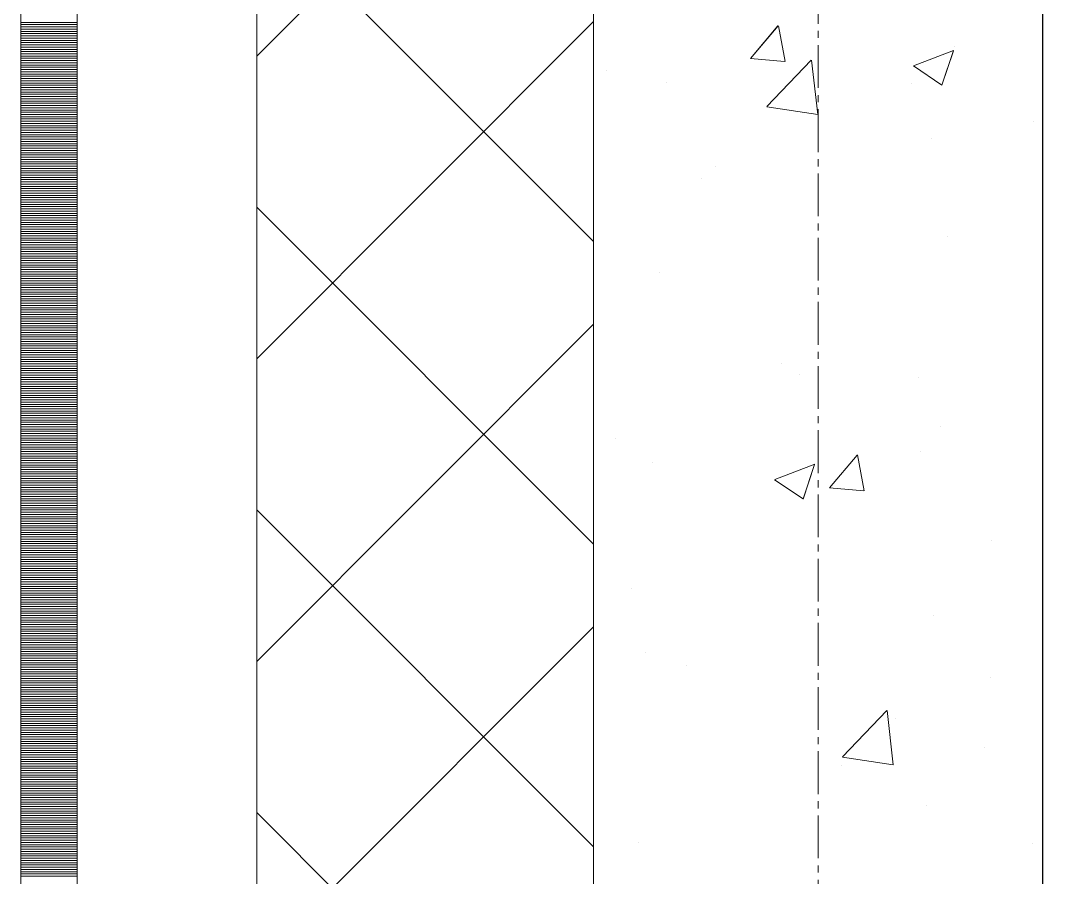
# Model space of a CAD drawing. Header units: millimetres. Extents: x 470010 to 1231400, y -134005 to 421770.
# Drawn here: x 672518.6 to 672983.6, y -51882.9 to -51501.8 of the extents above; entities that cross this region are included whole.
import ezdxf
from ezdxf.enums import TextEntityAlignment as Align

# ---------------------------------------------------------------- set-up
doc = ezdxf.new("R2010")
doc.units = ezdxf.units.MM
doc.linetypes.add('CENTER2', pattern=[28.575, 19.05, -3.175, 3.175, -3.175])
doc.linetypes.add('DASHED', pattern=[19.05, 12.7, -6.35])
doc.layers.get('Defpoints').update_dxf_attribs({"color": 140})
doc.layers.add('АР_Делит', color=120, linetype='Continuous', lineweight=0, plot=False)
for name, color, linetype, lineweight in [('АР_Стены ПЕНОблок', 52, 'Continuous', 20), ('АР_Тонкая', 254, 'Continuous', 5), ('АР_Утеплитель', 31, 'Continuous', 0), ('АР_Штриховка', 8, 'Continuous', 0)]:
    doc.layers.add(name, color=color, linetype=linetype, lineweight=lineweight)
doc.layers.add('РД_Оси_100', color=7, linetype='Continuous', lineweight=0, true_color=0x525252)
doc.styles.add('style1', font='ARIALN.TTF')

# ---------------------------------------------------------------- blocks, each defined once
blk = doc.blocks.new('СОШ_2200_АР_ОСИ_М100_28.05.24')
at = {"layer": 'АР_Делит', "color": 251, "linetype": 'DASHED', "true_color": 0x636466}
blk.add_lwpolyline([(114955, 135155), (114955, -355), (93595.036, -355), (93595.036, 13855), (94145, 13855), (94145, 68320), (66055, 68320), (66055, 13857.73), (83455, 13857.73), (83455, -355), (45245, -355), (45245, 13145), (44695, 13145), (44695, 26755), (45245, 26755), (45245, 68320), (20455, 68320), (20455, 26755), (27955, 26755), (27955, 13145), (-355, 13145), (-355, 100855)], dxfattribs=at)
at = {"layer": 'РД_Оси_100', "color": 251, "linetype": 'CENTER2', "true_color": 0x636466}
blk.add_line((0, -6155), (0, 139938.679), dxfattribs=at)
blk = doc.blocks.new('A$C9108343f')
at = {"layer": 'АР_Стены ПЕНОблок', "color": 18, "linetype": 'Continuous', "lineweight": 20, "true_color": 0x000000}
for p, q in [((7054.96, 97555), (7054.96, 21355)), ((7254.96, 21355), (7254.96, 97555))]:
    blk.add_line(p, q, dxfattribs=at)
at = {"layer": 'АР_Тонкая', "color": 18, "linetype": 'Continuous', "lineweight": 5, "true_color": 0x000000}
for p, q in [((6799.96, 97555), (6799.96, 21355)), ((6824.96, 97555), (6824.96, 21355)), ((6824.96, 21355), (6824.96, 97555)), ((6904.96, 21355), (6904.96, 97555))]:
    blk.add_line(p, q, dxfattribs=at)
at = {"layer": 'АР_Утеплитель', "color": 18, "linetype": 'Continuous', "lineweight": 0, "true_color": 0x000000}
for p, q in [((6904.96, 97555), (6904.96, 21355)), ((7054.96, 21355), (7054.96, 97555))]:
    blk.add_line(p, q, dxfattribs=at)
at = {"layer": 'АР_Штриховка', "color": 18, "linetype": 'Continuous', "lineweight": 0, "true_color": 0x000000}
for p, q in [((6904.96, 48848.78), (7054.96, 48998.78)), ((7054.96, 48766.21), (6904.96, 48916.21)), ((6799.96, 48863.75), (6824.96, 48863.75)), ((6799.96, 48862.75), (6824.96, 48862.75)), ((6904.96, 48714.07), (7054.96, 48864.07)), ((7124.86, 48847.66), (7137.1, 48862.25)), ((7140.23, 48846.36), (7137.3, 48862.28)), ((6799.96, 48861.75), (6824.96, 48861.75)), ((6799.96, 48860.75), (6824.96, 48860.75)), ((6799.96, 48859.75), (6824.96, 48859.75)), ((6799.96, 48858.75), (6824.96, 48858.75)), ((6799.96, 48857.75), (6824.96, 48857.75)), ((6799.96, 48856.75), (6824.96, 48856.75)), ((6799.96, 48855.75), (6824.96, 48855.75)), ((6799.96, 48854.75), (6824.96, 48854.75)), ((6799.96, 48853.75), (6824.96, 48853.75)), ((6799.96, 48852.75), (6824.96, 48852.75)), ((7215.62, 48853.21), (7215.62, 48853.21)), ((6799.96, 48851.75), (6824.96, 48851.75)), ((6799.96, 48850.75), (6824.96, 48850.75)), ((6799.96, 48849.75), (6824.96, 48849.75)), ((6799.96, 48848.75), (6824.96, 48848.75)), ((7197.48, 48844.48), (7215.26, 48851.3)), ((7210.06, 48835.81), (7215.21, 48851.16)), ((6799.96, 48847.75), (6824.96, 48847.75)), ((6799.96, 48846.75), (6824.96, 48846.75)), ((6799.96, 48845.75), (6824.96, 48845.75)), ((6799.96, 48844.75), (6824.96, 48844.75)), ((6799.96, 48843.75), (6824.96, 48843.75)), ((7124.86, 48847.66), (7140.04, 48846.33)), ((7132.14, 48826.32), (7151.92, 48846.94)), ((7154.78, 48822.82), (7151.98, 48846.95)), ((7197.42, 48844.34), (7210.05, 48835.82)), ((6799.96, 48842.75), (6824.96, 48842.75)), ((6799.96, 48841.75), (6824.96, 48841.75)), ((6799.96, 48840.75), (6824.96, 48840.75)), ((6799.96, 48839.75), (6824.96, 48839.75)), ((6799.96, 48838.75), (6824.96, 48838.75)), ((7060.76, 48842.35), (7060.76, 48842.35)), ((6799.96, 48837.75), (6824.96, 48837.75)), ((6799.96, 48836.75), (6824.96, 48836.75)), ((6799.96, 48835.75), (6824.96, 48835.75)), ((6799.96, 48834.75), (6824.96, 48834.75)), ((7087.32, 48836.95), (7087.32, 48836.95)), ((7196.35, 48836.62), (7196.35, 48836.62)), ((6799.96, 48833.75), (6824.96, 48833.75)), ((6799.96, 48832.75), (6824.96, 48832.75)), ((6799.96, 48831.75), (6824.96, 48831.75)), ((6799.96, 48830.75), (6824.96, 48830.75)), ((6799.96, 48829.75), (6824.96, 48829.75)), ((6799.96, 48828.75), (6824.96, 48828.75)), ((6799.96, 48827.75), (6824.96, 48827.75)), ((6799.96, 48826.75), (6824.96, 48826.75)), ((6799.96, 48825.75), (6824.96, 48825.75)), ((7132.18, 48826.23), (7154.77, 48822.73)), ((6799.96, 48824.75), (6824.96, 48824.75)), ((6799.96, 48823.75), (6824.96, 48823.75)), ((6799.96, 48822.75), (6824.96, 48822.75)), ((6799.96, 48821.75), (6824.96, 48821.75)), ((6799.96, 48820.75), (6824.96, 48820.75)), ((6799.96, 48819.75), (6824.96, 48819.75)), ((6799.96, 48818.75), (6824.96, 48818.75)), ((6799.96, 48817.75), (6824.96, 48817.75)), ((6799.96, 48816.75), (6824.96, 48816.75)), ((6799.96, 48815.75), (6824.96, 48815.75)), ((7251.01, 48819.81), (7251.01, 48819.81)), ((6799.96, 48814.75), (6824.96, 48814.75)), ((6799.96, 48813.75), (6824.96, 48813.75)), ((6799.96, 48812.75), (6824.96, 48812.75)), ((6799.96, 48811.75), (6824.96, 48811.75)), ((7205.37, 48812.28), (7205.37, 48812.28)), ((6799.96, 48810.75), (6824.96, 48810.75)), ((6799.96, 48809.75), (6824.96, 48809.75)), ((6799.96, 48808.75), (6824.96, 48808.75)), ((6799.96, 48807.75), (6824.96, 48807.75)), ((6799.96, 48806.75), (6824.96, 48806.75)), ((6799.96, 48805.75), (6824.96, 48805.75)), ((6799.96, 48804.75), (6824.96, 48804.75)), ((6799.96, 48803.75), (6824.96, 48803.75)), ((6799.96, 48802.75), (6824.96, 48802.75)), ((6799.96, 48801.75), (6824.96, 48801.75)), ((6799.96, 48800.75), (6824.96, 48800.75)), ((6799.96, 48799.75), (6824.96, 48799.75)), ((6799.96, 48798.75), (6824.96, 48798.75)), ((6799.96, 48797.75), (6824.96, 48797.75)), ((7109.17, 48799.61), (7109.17, 48799.61)), ((6799.96, 48796.75), (6824.96, 48796.75)), ((6799.96, 48795.75), (6824.96, 48795.75)), ((6799.96, 48794.75), (6824.96, 48794.75)), ((6799.96, 48793.75), (6824.96, 48793.75)), ((6799.96, 48792.75), (6824.96, 48792.75)), ((7102.88, 48794.38), (7102.88, 48794.38)), ((6799.96, 48791.75), (6824.96, 48791.75)), ((6799.96, 48790.75), (6824.96, 48790.75)), ((6799.96, 48789.75), (6824.96, 48789.75)), ((6799.96, 48788.75), (6824.96, 48788.75)), ((6799.96, 48787.75), (6824.96, 48787.75)), ((6799.96, 48786.75), (6824.96, 48786.75)), ((6799.96, 48785.75), (6824.96, 48785.75)), ((6799.96, 48784.75), (6824.96, 48784.75)), ((6799.96, 48783.75), (6824.96, 48783.75)), ((6799.96, 48782.75), (6824.96, 48782.75)), ((6799.96, 48781.75), (6824.96, 48781.75)), ((6799.96, 48780.75), (6824.96, 48780.75)), ((6799.96, 48779.75), (6824.96, 48779.75)), ((6799.96, 48778.75), (6824.96, 48778.75)), ((7054.96, 48631.51), (6904.96, 48781.51)), ((6799.96, 48777.75), (6824.96, 48777.75)), ((6799.96, 48776.75), (6824.96, 48776.75)), ((6799.96, 48775.75), (6824.96, 48775.75)), ((6799.96, 48774.75), (6824.96, 48774.75)), ((6799.96, 48773.75), (6824.96, 48773.75)), ((6799.96, 48772.75), (6824.96, 48772.75)), ((6799.96, 48771.75), (6824.96, 48771.75)), ((6799.96, 48770.75), (6824.96, 48770.75)), ((6799.96, 48769.75), (6824.96, 48769.75)), ((6799.96, 48768.75), (6824.96, 48768.75)), ((6799.96, 48767.75), (6824.96, 48767.75)), ((6799.96, 48766.75), (6824.96, 48766.75)), ((6799.96, 48765.75), (6824.96, 48765.75)), ((6799.96, 48764.75), (6824.96, 48764.75)), ((7212.53, 48768.66), (7212.53, 48768.66)), ((6799.96, 48763.75), (6824.96, 48763.75)), ((6799.96, 48762.75), (6824.96, 48762.75)), ((6799.96, 48761.75), (6824.96, 48761.75)), ((6799.96, 48760.75), (6824.96, 48760.75)), ((6799.96, 48759.75), (6824.96, 48759.75)), ((6799.96, 48758.75), (6824.96, 48758.75)), ((6799.96, 48757.75), (6824.96, 48757.75)), ((6799.96, 48756.75), (6824.96, 48756.75)), ((6799.96, 48755.75), (6824.96, 48755.75)), ((6799.96, 48754.75), (6824.96, 48754.75)), ((6799.96, 48753.75), (6824.96, 48753.75)), ((6799.96, 48752.75), (6824.96, 48752.75)), ((6799.96, 48751.75), (6824.96, 48751.75)), ((6799.96, 48750.75), (6824.96, 48750.75)), ((7084.23, 48752.4), (7084.23, 48752.4)), ((6799.96, 48749.75), (6824.96, 48749.75)), ((6799.96, 48748.75), (6824.96, 48748.75)), ((6799.96, 48747.75), (6824.96, 48747.75)), ((6799.96, 48746.75), (6824.96, 48746.75)), ((6799.96, 48745.75), (6824.96, 48745.75)), ((6799.96, 48744.75), (6824.96, 48744.75)), ((6799.96, 48743.75), (6824.96, 48743.75)), ((6799.96, 48742.75), (6824.96, 48742.75)), ((6799.96, 48741.75), (6824.96, 48741.75)), ((6799.96, 48740.75), (6824.96, 48740.75)), ((6799.96, 48739.75), (6824.96, 48739.75)), ((6799.96, 48738.75), (6824.96, 48738.75)), ((6799.96, 48737.75), (6824.96, 48737.75)), ((6799.96, 48736.75), (6824.96, 48736.75)), ((6799.96, 48735.75), (6824.96, 48735.75)), ((6799.96, 48734.75), (6824.96, 48734.75)), ((6799.96, 48733.75), (6824.96, 48733.75)), ((6799.96, 48732.75), (6824.96, 48732.75)), ((6799.96, 48731.75), (6824.96, 48731.75)), ((6799.96, 48730.75), (6824.96, 48730.75)), ((6799.96, 48729.75), (6824.96, 48729.75)), ((6799.96, 48728.75), (6824.96, 48728.75)), ((6799.96, 48727.75), (6824.96, 48727.75)), ((6904.96, 48579.37), (7054.96, 48729.37)), ((6799.96, 48726.75), (6824.96, 48726.75)), ((6799.96, 48725.75), (6824.96, 48725.75)), ((6799.96, 48724.75), (6824.96, 48724.75)), ((6799.96, 48723.75), (6824.96, 48723.75)), ((6799.96, 48722.75), (6824.96, 48722.75)), ((6799.96, 48721.75), (6824.96, 48721.75)), ((6799.96, 48720.75), (6824.96, 48720.75)), ((6799.96, 48719.75), (6824.96, 48719.75)), ((6799.96, 48718.75), (6824.96, 48718.75)), ((6799.96, 48717.75), (6824.96, 48717.75)), ((6799.96, 48716.75), (6824.96, 48716.75)), ((6799.96, 48715.75), (6824.96, 48715.75)), ((6799.96, 48714.75), (6824.96, 48714.75)), ((6799.96, 48713.75), (6824.96, 48713.75)), ((6799.96, 48712.75), (6824.96, 48712.75)), ((6799.96, 48711.75), (6824.96, 48711.75)), ((6799.96, 48710.75), (6824.96, 48710.75)), ((6799.96, 48709.75), (6824.96, 48709.75)), ((6799.96, 48708.75), (6824.96, 48708.75)), ((7138.55, 48712.1), (7138.55, 48712.1)), ((6799.96, 48707.75), (6824.96, 48707.75)), ((6799.96, 48706.75), (6824.96, 48706.75)), ((6799.96, 48705.75), (6824.96, 48705.75)), ((6799.96, 48704.75), (6824.96, 48704.75)), ((7146.89, 48706.83), (7146.89, 48706.83)), ((7199.89, 48705.49), (7199.89, 48705.49)), ((6799.96, 48703.75), (6824.96, 48703.75)), ((6799.96, 48702.75), (6824.96, 48702.75)), ((6799.96, 48701.75), (6824.96, 48701.75)), ((6799.96, 48700.75), (6824.96, 48700.75)), ((6799.96, 48699.75), (6824.96, 48699.75)), ((6799.96, 48698.75), (6824.96, 48698.75)), ((6799.96, 48697.75), (6824.96, 48697.75)), ((6799.96, 48696.75), (6824.96, 48696.75)), ((6799.96, 48695.75), (6824.96, 48695.75)), ((6799.96, 48694.75), (6824.96, 48694.75)), ((6799.96, 48693.75), (6824.96, 48693.75)), ((6799.96, 48692.75), (6824.96, 48692.75)), ((6799.96, 48691.75), (6824.96, 48691.75)), ((6799.96, 48690.75), (6824.96, 48690.75)), ((6799.96, 48689.75), (6824.96, 48689.75)), ((6799.96, 48688.75), (6824.96, 48688.75)), ((6799.96, 48687.75), (6824.96, 48687.75)), ((6799.96, 48686.75), (6824.96, 48686.75)), ((6799.96, 48685.75), (6824.96, 48685.75)), ((6799.96, 48684.75), (6824.96, 48684.75)), ((6799.96, 48683.75), (6824.96, 48683.75)), ((6799.96, 48682.75), (6824.96, 48682.75)), ((6799.96, 48681.75), (6824.96, 48681.75)), ((6799.96, 48680.75), (6824.96, 48680.75)), ((7209.44, 48684.1), (7209.44, 48684.1)), ((6799.96, 48679.75), (6824.96, 48679.75)), ((6799.96, 48678.75), (6824.96, 48678.75)), ((6799.96, 48677.75), (6824.96, 48677.75)), ((6799.96, 48676.75), (6824.96, 48676.75)), ((7064.86, 48678.44), (7064.86, 48678.44)), ((6799.96, 48675.75), (6824.96, 48675.75)), ((6799.96, 48674.75), (6824.96, 48674.75)), ((6799.96, 48673.75), (6824.96, 48673.75)), ((6799.96, 48672.75), (6824.96, 48672.75)), ((6799.96, 48671.75), (6824.96, 48671.75)), ((7200.45, 48672.71), (7200.45, 48672.71)), ((6799.96, 48670.75), (6824.96, 48670.75)), ((6799.96, 48669.75), (6824.96, 48669.75)), ((6799.96, 48668.75), (6824.96, 48668.75)), ((6799.96, 48667.75), (6824.96, 48667.75)), ((6799.96, 48666.75), (6824.96, 48666.75)), ((7081.14, 48667.84), (7081.14, 48667.84)), ((7135.68, 48660.29), (7153.46, 48667.11)), ((7148.26, 48651.62), (7153.41, 48666.97)), ((7160.1, 48656.6), (7172.35, 48671.2)), ((7175.48, 48655.31), (7172.54, 48671.23)), ((6799.96, 48665.75), (6824.96, 48665.75)), ((6799.96, 48664.75), (6824.96, 48664.75)), ((6799.96, 48663.75), (6824.96, 48663.75)), ((6799.96, 48662.75), (6824.96, 48662.75)), ((6799.96, 48661.75), (6824.96, 48661.75)), ((6799.96, 48660.75), (6824.96, 48660.75)), ((6799.96, 48659.75), (6824.96, 48659.75)), ((6799.96, 48658.75), (6824.96, 48658.75)), ((6799.96, 48657.75), (6824.96, 48657.75)), ((7135.61, 48660.15), (7148.25, 48651.63)), ((6799.96, 48656.75), (6824.96, 48656.75)), ((6799.96, 48655.75), (6824.96, 48655.75)), ((6799.96, 48654.75), (6824.96, 48654.75)), ((6799.96, 48653.75), (6824.96, 48653.75)), ((6799.96, 48652.75), (6824.96, 48652.75)), ((7160.1, 48656.6), (7175.28, 48655.27)), ((6799.96, 48651.75), (6824.96, 48651.75)), ((6799.96, 48650.75), (6824.96, 48650.75)), ((6799.96, 48649.75), (6824.96, 48649.75)), ((6799.96, 48648.75), (6824.96, 48648.75)), ((6799.96, 48647.75), (6824.96, 48647.75)), ((6799.96, 48646.75), (6824.96, 48646.75)), ((6799.96, 48645.75), (6824.96, 48645.75)), ((6799.96, 48644.75), (6824.96, 48644.75)), ((6799.96, 48643.75), (6824.96, 48643.75)), ((7054.96, 48496.8), (6904.96, 48646.8)), ((6799.96, 48642.75), (6824.96, 48642.75)), ((6799.96, 48641.75), (6824.96, 48641.75)), ((6799.96, 48640.75), (6824.96, 48640.75)), ((6799.96, 48639.75), (6824.96, 48639.75)), ((6799.96, 48638.75), (6824.96, 48638.75)), ((6799.96, 48637.75), (6824.96, 48637.75)), ((6799.96, 48636.75), (6824.96, 48636.75)), ((6799.96, 48635.75), (6824.96, 48635.75)), ((6799.96, 48634.75), (6824.96, 48634.75)), ((6799.96, 48633.75), (6824.96, 48633.75)), ((6799.96, 48632.75), (6824.96, 48632.75)), ((6799.96, 48631.75), (6824.96, 48631.75)), ((6799.96, 48630.75), (6824.96, 48630.75)), ((6799.96, 48629.75), (6824.96, 48629.75)), ((7232.14, 48633.04), (7232.14, 48633.04)), ((6799.96, 48628.75), (6824.96, 48628.75)), ((6799.96, 48627.75), (6824.96, 48627.75)), ((6799.96, 48626.75), (6824.96, 48626.75)), ((6799.96, 48625.75), (6824.96, 48625.75)), ((6799.96, 48624.75), (6824.96, 48624.75)), ((6799.96, 48623.75), (6824.96, 48623.75)), ((6799.96, 48622.75), (6824.96, 48622.75)), ((6799.96, 48621.75), (6824.96, 48621.75)), ((6799.96, 48620.75), (6824.96, 48620.75)), ((6799.96, 48619.75), (6824.96, 48619.75)), ((6799.96, 48618.75), (6824.96, 48618.75)), ((6799.96, 48617.75), (6824.96, 48617.75)), ((6799.96, 48616.75), (6824.96, 48616.75)), ((6799.96, 48615.75), (6824.96, 48615.75)), ((6799.96, 48614.75), (6824.96, 48614.75)), ((6799.96, 48613.75), (6824.96, 48613.75)), ((6799.96, 48612.75), (6824.96, 48612.75)), ((6799.96, 48611.75), (6824.96, 48611.75)), ((7071.73, 48611.92), (7071.73, 48611.92)), ((6799.96, 48610.75), (6824.96, 48610.75)), ((6799.96, 48609.75), (6824.96, 48609.75)), ((6799.96, 48608.75), (6824.96, 48608.75)), ((6799.96, 48607.75), (6824.96, 48607.75)), ((6799.96, 48606.75), (6824.96, 48606.75)), ((6799.96, 48605.75), (6824.96, 48605.75)), ((6799.96, 48604.75), (6824.96, 48604.75)), ((6799.96, 48603.75), (6824.96, 48603.75)), ((6799.96, 48602.75), (6824.96, 48602.75)), ((6799.96, 48601.75), (6824.96, 48601.75)), ((6799.96, 48600.75), (6824.96, 48600.75)), ((6799.96, 48599.75), (6824.96, 48599.75)), ((6799.96, 48598.75), (6824.96, 48598.75)), ((6799.96, 48597.75), (6824.96, 48597.75)), ((7206.35, 48599.55), (7206.35, 48599.55)), ((6799.96, 48596.75), (6824.96, 48596.75)), ((6799.96, 48595.75), (6824.96, 48595.75)), ((6799.96, 48594.75), (6824.96, 48594.75)), ((6799.96, 48593.75), (6824.96, 48593.75)), ((6799.96, 48592.75), (6824.96, 48592.75)), ((6904.96, 48444.67), (7054.96, 48594.67)), ((6799.96, 48591.75), (6824.96, 48591.75)), ((6799.96, 48590.75), (6824.96, 48590.75)), ((6799.96, 48589.75), (6824.96, 48589.75)), ((6799.96, 48588.75), (6824.96, 48588.75)), ((6799.96, 48587.75), (6824.96, 48587.75)), ((6799.96, 48586.75), (6824.96, 48586.75)), ((6799.96, 48585.75), (6824.96, 48585.75)), ((6799.96, 48584.75), (6824.96, 48584.75)), ((6799.96, 48583.75), (6824.96, 48583.75)), ((7078.06, 48583.29), (7078.06, 48583.29)), ((6799.96, 48582.75), (6824.96, 48582.75)), ((6799.96, 48581.75), (6824.96, 48581.75)), ((6799.96, 48580.75), (6824.96, 48580.75)), ((6799.96, 48579.75), (6824.96, 48579.75)), ((6799.96, 48578.75), (6824.96, 48578.75)), ((6799.96, 48577.75), (6824.96, 48577.75)), ((6799.96, 48576.75), (6824.96, 48576.75)), ((6799.96, 48575.75), (6824.96, 48575.75)), ((6799.96, 48574.75), (6824.96, 48574.75)), ((6799.96, 48573.75), (6824.96, 48573.75)), ((7096.36, 48577.72), (7096.36, 48577.72)), ((6799.96, 48572.75), (6824.96, 48572.75)), ((6799.96, 48571.75), (6824.96, 48571.75)), ((6799.96, 48570.75), (6824.96, 48570.75)), ((6799.96, 48569.75), (6824.96, 48569.75)), ((7231.95, 48571.99), (7231.95, 48571.99)), ((6799.96, 48568.75), (6824.96, 48568.75)), ((6799.96, 48567.75), (6824.96, 48567.75)), ((6799.96, 48566.75), (6824.96, 48566.75)), ((6799.96, 48565.75), (6824.96, 48565.75)), ((6799.96, 48564.75), (6824.96, 48564.75)), ((6799.96, 48563.75), (6824.96, 48563.75)), ((6799.96, 48562.75), (6824.96, 48562.75)), ((6799.96, 48561.75), (6824.96, 48561.75)), ((6799.96, 48560.75), (6824.96, 48560.75)), ((6799.96, 48559.75), (6824.96, 48559.75)), ((6799.96, 48558.75), (6824.96, 48558.75)), ((6799.96, 48557.75), (6824.96, 48557.75)), ((6799.96, 48556.75), (6824.96, 48556.75)), ((6799.96, 48555.75), (6824.96, 48555.75)), ((7165.81, 48536.85), (7185.59, 48557.47)), ((7188.46, 48533.36), (7185.65, 48557.48)), ((6799.96, 48554.75), (6824.96, 48554.75)), ((6799.96, 48553.75), (6824.96, 48553.75)), ((6799.96, 48552.75), (6824.96, 48552.75)), ((6799.96, 48551.75), (6824.96, 48551.75)), ((6799.96, 48550.75), (6824.96, 48550.75)), ((7189.4, 48553.94), (7189.4, 48553.94)), ((6799.96, 48549.75), (6824.96, 48549.75)), ((6799.96, 48548.75), (6824.96, 48548.75)), ((6799.96, 48547.75), (6824.96, 48547.75)), ((6799.96, 48546.75), (6824.96, 48546.75)), ((6799.96, 48545.75), (6824.96, 48545.75)), ((6799.96, 48544.75), (6824.96, 48544.75)), ((6799.96, 48543.75), (6824.96, 48543.75)), ((6799.96, 48542.75), (6824.96, 48542.75)), ((6799.96, 48541.75), (6824.96, 48541.75)), ((7228.91, 48541.23), (7228.91, 48541.23)), ((6799.96, 48540.75), (6824.96, 48540.75)), ((6799.96, 48539.75), (6824.96, 48539.75)), ((6799.96, 48538.75), (6824.96, 48538.75)), ((6799.96, 48537.75), (6824.96, 48537.75)), ((6799.96, 48536.75), (6824.96, 48536.75)), ((7165.85, 48536.77), (7188.44, 48533.26)), ((6799.96, 48535.75), (6824.96, 48535.75)), ((6799.96, 48534.75), (6824.96, 48534.75)), ((6799.96, 48533.75), (6824.96, 48533.75)), ((6799.96, 48532.75), (6824.96, 48532.75)), ((7165.32, 48532.86), (7165.32, 48532.86)), ((6799.96, 48531.75), (6824.96, 48531.75)), ((6799.96, 48530.75), (6824.96, 48530.75)), ((6799.96, 48529.75), (6824.96, 48529.75)), ((6799.96, 48528.75), (6824.96, 48528.75)), ((6799.96, 48527.75), (6824.96, 48527.75)), ((6799.96, 48526.75), (6824.96, 48526.75)), ((6799.96, 48525.75), (6824.96, 48525.75)), ((6799.96, 48524.75), (6824.96, 48524.75)), ((6799.96, 48523.75), (6824.96, 48523.75)), ((6799.96, 48522.75), (6824.96, 48522.75)), ((6799.96, 48521.75), (6824.96, 48521.75)), ((6799.96, 48520.75), (6824.96, 48520.75)), ((6799.96, 48519.75), (6824.96, 48519.75)), ((6799.96, 48518.75), (6824.96, 48518.75)), ((6799.96, 48517.75), (6824.96, 48517.75)), ((6799.96, 48516.75), (6824.96, 48516.75)), ((6799.96, 48515.75), (6824.96, 48515.75)), ((6799.96, 48514.75), (6824.96, 48514.75)), ((6799.96, 48513.75), (6824.96, 48513.75)), ((7203.26, 48514.99), (7203.26, 48514.99)), ((6799.96, 48512.75), (6824.96, 48512.75)), ((6799.96, 48511.75), (6824.96, 48511.75)), ((6799.96, 48510.75), (6824.96, 48510.75)), ((6799.96, 48509.75), (6824.96, 48509.75)), ((6799.96, 48508.75), (6824.96, 48508.75)), ((7054.96, 48362.1), (6904.96, 48512.1)), ((6799.96, 48507.75), (6824.96, 48507.75)), ((6799.96, 48506.75), (6824.96, 48506.75)), ((6799.96, 48505.75), (6824.96, 48505.75)), ((6799.96, 48504.75), (6824.96, 48504.75)), ((6799.96, 48503.75), (6824.96, 48503.75)), ((6799.96, 48502.75), (6824.96, 48502.75)), ((6799.96, 48501.75), (6824.96, 48501.75)), ((6799.96, 48500.75), (6824.96, 48500.75)), ((6799.96, 48499.75), (6824.96, 48499.75)), ((6799.96, 48498.75), (6824.96, 48498.75)), ((6799.96, 48497.75), (6824.96, 48497.75)), ((6799.96, 48496.75), (6824.96, 48496.75)), ((6799.96, 48495.75), (6824.96, 48495.75)), ((6799.96, 48494.75), (6824.96, 48494.75)), ((7074.97, 48498.73), (7074.97, 48498.73)), ((7250.26, 48498.17), (7250.26, 48498.17)), ((6799.96, 48493.75), (6824.96, 48493.75)), ((6799.96, 48492.75), (6824.96, 48492.75)), ((6799.96, 48491.75), (6824.96, 48491.75)), ((6799.96, 48490.75), (6824.96, 48490.75)), ((6799.96, 48489.75), (6824.96, 48489.75)), ((6799.96, 48488.75), (6824.96, 48488.75)), ((6799.96, 48487.75), (6824.96, 48487.75)), ((6799.96, 48486.75), (6824.96, 48486.75)), ((6799.96, 48485.75), (6824.96, 48485.75)), ((6799.96, 48484.75), (6824.96, 48484.75)), ((6799.96, 48483.75), (6824.96, 48483.75))]:
    blk.add_line(p, q, dxfattribs=at)
at = {"layer": 'РД_Оси_100'}
blk.add_blockref('СОШ_2200_АР_ОСИ_М100_28.05.24', (7154.96, 6755), dxfattribs=at)
at = {"layer": 'Defpoints', "color": 18, "true_color": 0x000000, "style": 'style1'}
for p in [(143949.34, 316089.12), (143974.98, 281639.5), (143890.4, 273244.71), (143839.99, 264276.81), (143967.75, 254892.38), (12251.96, 104178.14), (12382.58, 96023.14)]:
    blk.add_attdef('АР-ПОМЕЩЕНИЕ:НАИМЕНОВАНИЕ', text='', height=100, dxfattribs=at).set_placement(p, align=Align.MIDDLE)
at = {"layer": 'Defpoints', "color": 18, "true_color": 0x000000, "style": 'style1', "flags": 8}
for p in [(143951.3, 279099.09), (143848.34, 269251.11), (143875.33, 260094.25), (144049.74, 250824.7), (163419.28, 238153.36), (155897.46, 237965.97), (183037.2, 237965.97), (143342.94, 237876.19)]:
    blk.add_attdef('АР-ПОМЕЩЕНИЕ:НАИМЕНОВАНИЕ', text='', height=100, dxfattribs=at).set_placement(p, align=Align.MIDDLE)

msp = doc.modelspace()

# ---------------------------------------------------------------- linework, layer by layer
at = {"layer": 'АР_Стены ПЕНОблок', "color": 18, "linetype": 'Continuous', "lineweight": 20, "true_color": 0x000000}
for p, q in [((672773.57, -2811.242), (672773.57, -79011.242)), ((672973.57, -79011.242), (672973.57, -2811.242))]:
    msp.add_line(p, q, dxfattribs=at)
at = {"layer": 'АР_Тонкая', "color": 18, "linetype": 'Continuous', "lineweight": 5, "true_color": 0x000000}
for p, q in [((672518.57, -2811.242), (672518.57, -79011.242)), ((672543.57, -2811.242), (672543.57, -79011.242)), ((672543.57, -79011.242), (672543.57, -2811.242)), ((672623.57, -79011.242), (672623.57, -2811.242))]:
    msp.add_line(p, q, dxfattribs=at)
at = {"layer": 'АР_Утеплитель', "color": 18, "linetype": 'Continuous', "lineweight": 0, "true_color": 0x000000}
for p, q in [((672623.57, -2811.242), (672623.57, -79011.242)), ((672773.57, -79011.242), (672773.57, -2811.242))]:
    msp.add_line(p, q, dxfattribs=at)
at = {"layer": 'АР_Штриховка', "color": 18, "linetype": 'Continuous', "lineweight": 0, "true_color": 0x000000}
for p, q in [((672623.57, -51517.466), (672773.57, -51367.466)), ((672773.57, -51600.032), (672623.57, -51450.032)), ((672518.57, -51502.492), (672543.57, -51502.492)), ((672623.57, -51652.169), (672773.57, -51502.169)), ((672518.57, -51503.492), (672543.57, -51503.492)), ((672518.57, -51504.492), (672543.57, -51504.492)), ((672518.57, -51505.492), (672543.57, -51505.492)), ((672518.57, -51506.492), (672543.57, -51506.492)), ((672518.57, -51507.492), (672543.57, -51507.492)), ((672843.471, -51518.581), (672855.716, -51503.988)), ((672858.845, -51519.879), (672855.908, -51503.957)), ((672518.57, -51508.492), (672543.57, -51508.492)), ((672518.57, -51509.492), (672543.57, -51509.492)), ((672518.57, -51510.492), (672543.57, -51510.492)), ((672518.57, -51511.492), (672543.57, -51511.492)), ((672518.57, -51512.492), (672543.57, -51512.492)), ((672518.57, -51513.492), (672543.57, -51513.492)), ((672518.57, -51514.492), (672543.57, -51514.492)), ((672518.57, -51515.492), (672543.57, -51515.492)), ((672518.57, -51516.492), (672543.57, -51516.492)), ((672916.09, -51521.767), (672933.875, -51514.94)), ((672928.675, -51530.429), (672933.825, -51515.08)), ((672518.57, -51517.492), (672543.57, -51517.492)), ((672518.57, -51518.492), (672543.57, -51518.492)), ((672518.57, -51519.492), (672543.57, -51519.492)), ((672518.57, -51520.492), (672543.57, -51520.492)), ((672518.57, -51521.492), (672543.57, -51521.492)), ((672843.471, -51518.586), (672858.653, -51519.914)), ((672850.748, -51539.921), (672870.532, -51519.302)), ((672873.394, -51543.418), (672870.588, -51519.296)), ((672518.57, -51522.492), (672543.57, -51522.492)), ((672518.57, -51523.492), (672543.57, -51523.492)), ((672518.57, -51524.492), (672543.57, -51524.492)), ((672518.57, -51525.492), (672543.57, -51525.492)), ((672916.028, -51521.903), (672928.663, -51530.425)), ((672518.57, -51526.492), (672543.57, -51526.492)), ((672518.57, -51527.492), (672543.57, -51527.492)), ((672518.57, -51528.492), (672543.57, -51528.492)), ((672518.57, -51529.492), (672543.57, -51529.492)), ((672518.57, -51530.492), (672543.57, -51530.492)), ((672518.57, -51531.492), (672543.57, -51531.492)), ((672518.57, -51532.492), (672543.57, -51532.492)), ((672518.57, -51533.492), (672543.57, -51533.492)), ((672518.57, -51534.492), (672543.57, -51534.492)), ((672518.57, -51535.492), (672543.57, -51535.492)), ((672518.57, -51536.492), (672543.57, -51536.492)), ((672518.57, -51537.492), (672543.57, -51537.492)), ((672518.57, -51538.492), (672543.57, -51538.492)), ((672518.57, -51539.492), (672543.57, -51539.492)), ((672850.79, -51540.009), (672873.38, -51543.512)), ((672518.57, -51540.492), (672543.57, -51540.492)), ((672518.57, -51541.492), (672543.57, -51541.492)), ((672518.57, -51542.492), (672543.57, -51542.492)), ((672518.57, -51543.492), (672543.57, -51543.492)), ((672518.57, -51544.492), (672543.57, -51544.492)), ((672518.57, -51545.492), (672543.57, -51545.492)), ((672518.57, -51546.492), (672543.57, -51546.492)), ((672518.57, -51547.492), (672543.57, -51547.492)), ((672518.57, -51548.492), (672543.57, -51548.492)), ((672518.57, -51549.492), (672543.57, -51549.492)), ((672518.57, -51550.492), (672543.57, -51550.492)), ((672518.57, -51551.492), (672543.57, -51551.492)), ((672518.57, -51552.492), (672543.57, -51552.492)), ((672518.57, -51553.492), (672543.57, -51553.492)), ((672518.57, -51554.492), (672543.57, -51554.492)), ((672518.57, -51555.492), (672543.57, -51555.492)), ((672518.57, -51556.492), (672543.57, -51556.492)), ((672518.57, -51557.492), (672543.57, -51557.492)), ((672518.57, -51558.492), (672543.57, -51558.492)), ((672518.57, -51559.492), (672543.57, -51559.492)), ((672518.57, -51560.492), (672543.57, -51560.492)), ((672518.57, -51561.492), (672543.57, -51561.492)), ((672518.57, -51562.492), (672543.57, -51562.492)), ((672518.57, -51563.492), (672543.57, -51563.492)), ((672518.57, -51564.492), (672543.57, -51564.492)), ((672518.57, -51565.492), (672543.57, -51565.492)), ((672518.57, -51566.492), (672543.57, -51566.492)), ((672518.57, -51567.492), (672543.57, -51567.492)), ((672518.57, -51568.492), (672543.57, -51568.492)), ((672518.57, -51569.492), (672543.57, -51569.492)), ((672518.57, -51570.492), (672543.57, -51570.492)), ((672518.57, -51571.492), (672543.57, -51571.492)), ((672518.57, -51572.492), (672543.57, -51572.492)), ((672518.57, -51573.492), (672543.57, -51573.492)), ((672518.57, -51574.492), (672543.57, -51574.492)), ((672518.57, -51575.492), (672543.57, -51575.492)), ((672518.57, -51576.492), (672543.57, -51576.492)), ((672518.57, -51577.492), (672543.57, -51577.492)), ((672518.57, -51578.492), (672543.57, -51578.492)), ((672518.57, -51579.492), (672543.57, -51579.492)), ((672518.57, -51580.492), (672543.57, -51580.492)), ((672518.57, -51581.492), (672543.57, -51581.492)), ((672518.57, -51582.492), (672543.57, -51582.492)), ((672518.57, -51583.492), (672543.57, -51583.492)), ((672518.57, -51584.492), (672543.57, -51584.492)), ((672518.57, -51585.492), (672543.57, -51585.492)), ((672518.57, -51586.492), (672543.57, -51586.492)), ((672773.57, -51734.736), (672623.57, -51584.736)), ((672518.57, -51587.492), (672543.57, -51587.492)), ((672518.57, -51588.492), (672543.57, -51588.492)), ((672518.57, -51589.492), (672543.57, -51589.492)), ((672518.57, -51590.492), (672543.57, -51590.492)), ((672518.57, -51591.492), (672543.57, -51591.492)), ((672518.57, -51592.492), (672543.57, -51592.492)), ((672518.57, -51593.492), (672543.57, -51593.492)), ((672518.57, -51594.492), (672543.57, -51594.492)), ((672518.57, -51595.492), (672543.57, -51595.492)), ((672518.57, -51596.492), (672543.57, -51596.492)), ((672518.57, -51597.492), (672543.57, -51597.492)), ((672518.57, -51598.492), (672543.57, -51598.492)), ((672518.57, -51599.492), (672543.57, -51599.492)), ((672518.57, -51600.492), (672543.57, -51600.492)), ((672518.57, -51601.492), (672543.57, -51601.492)), ((672518.57, -51602.492), (672543.57, -51602.492)), ((672518.57, -51603.492), (672543.57, -51603.492)), ((672518.57, -51604.492), (672543.57, -51604.492)), ((672518.57, -51605.492), (672543.57, -51605.492)), ((672518.57, -51606.492), (672543.57, -51606.492)), ((672518.57, -51607.492), (672543.57, -51607.492)), ((672518.57, -51608.492), (672543.57, -51608.492)), ((672518.57, -51609.492), (672543.57, -51609.492)), ((672518.57, -51610.492), (672543.57, -51610.492)), ((672518.57, -51611.492), (672543.57, -51611.492)), ((672518.57, -51612.492), (672543.57, -51612.492)), ((672518.57, -51613.492), (672543.57, -51613.492)), ((672518.57, -51614.492), (672543.57, -51614.492)), ((672518.57, -51615.492), (672543.57, -51615.492)), ((672518.57, -51616.492), (672543.57, -51616.492)), ((672518.57, -51617.492), (672543.57, -51617.492)), ((672518.57, -51618.492), (672543.57, -51618.492)), ((672518.57, -51619.492), (672543.57, -51619.492)), ((672518.57, -51620.492), (672543.57, -51620.492)), ((672518.57, -51621.492), (672543.57, -51621.492)), ((672518.57, -51622.492), (672543.57, -51622.492)), ((672518.57, -51623.492), (672543.57, -51623.492)), ((672518.57, -51624.492), (672543.57, -51624.492)), ((672518.57, -51625.492), (672543.57, -51625.492)), ((672518.57, -51626.492), (672543.57, -51626.492)), ((672518.57, -51627.492), (672543.57, -51627.492)), ((672518.57, -51628.492), (672543.57, -51628.492)), ((672518.57, -51629.492), (672543.57, -51629.492)), ((672518.57, -51630.492), (672543.57, -51630.492)), ((672518.57, -51631.492), (672543.57, -51631.492)), ((672518.57, -51632.492), (672543.57, -51632.492)), ((672518.57, -51633.492), (672543.57, -51633.492)), ((672518.57, -51634.492), (672543.57, -51634.492)), ((672518.57, -51635.492), (672543.57, -51635.492)), ((672518.57, -51636.492), (672543.57, -51636.492)), ((672518.57, -51637.492), (672543.57, -51637.492)), ((672623.57, -51786.873), (672773.57, -51636.873)), ((672518.57, -51638.492), (672543.57, -51638.492)), ((672518.57, -51639.492), (672543.57, -51639.492)), ((672518.57, -51640.492), (672543.57, -51640.492)), ((672518.57, -51641.492), (672543.57, -51641.492)), ((672518.57, -51642.492), (672543.57, -51642.492)), ((672518.57, -51643.492), (672543.57, -51643.492)), ((672518.57, -51644.492), (672543.57, -51644.492)), ((672518.57, -51645.492), (672543.57, -51645.492)), ((672518.57, -51646.492), (672543.57, -51646.492)), ((672518.57, -51647.492), (672543.57, -51647.492)), ((672518.57, -51648.492), (672543.57, -51648.492)), ((672518.57, -51649.492), (672543.57, -51649.492)), ((672518.57, -51650.492), (672543.57, -51650.492)), ((672518.57, -51651.492), (672543.57, -51651.492)), ((672518.57, -51652.492), (672543.57, -51652.492)), ((672518.57, -51653.492), (672543.57, -51653.492)), ((672518.57, -51654.492), (672543.57, -51654.492)), ((672518.57, -51655.492), (672543.57, -51655.492)), ((672518.57, -51656.492), (672543.57, -51656.492)), ((672518.57, -51657.492), (672543.57, -51657.492)), ((672518.57, -51658.492), (672543.57, -51658.492)), ((672518.57, -51659.492), (672543.57, -51659.492)), ((672518.57, -51660.492), (672543.57, -51660.492)), ((672518.57, -51661.492), (672543.57, -51661.492)), ((672518.57, -51662.492), (672543.57, -51662.492)), ((672518.57, -51663.492), (672543.57, -51663.492)), ((672518.57, -51664.492), (672543.57, -51664.492)), ((672518.57, -51665.492), (672543.57, -51665.492)), ((672518.57, -51666.492), (672543.57, -51666.492)), ((672518.57, -51667.492), (672543.57, -51667.492)), ((672518.57, -51668.492), (672543.57, -51668.492)), ((672518.57, -51669.492), (672543.57, -51669.492)), ((672518.57, -51670.492), (672543.57, -51670.492)), ((672518.57, -51671.492), (672543.57, -51671.492)), ((672518.57, -51672.492), (672543.57, -51672.492)), ((672518.57, -51673.492), (672543.57, -51673.492)), ((672518.57, -51674.492), (672543.57, -51674.492)), ((672518.57, -51675.492), (672543.57, -51675.492)), ((672518.57, -51676.492), (672543.57, -51676.492)), ((672518.57, -51677.492), (672543.57, -51677.492)), ((672518.57, -51678.492), (672543.57, -51678.492)), ((672518.57, -51679.492), (672543.57, -51679.492)), ((672518.57, -51680.492), (672543.57, -51680.492)), ((672518.57, -51681.492), (672543.57, -51681.492)), ((672518.57, -51682.492), (672543.57, -51682.492)), ((672518.57, -51683.492), (672543.57, -51683.492)), ((672518.57, -51684.492), (672543.57, -51684.492)), ((672518.57, -51685.492), (672543.57, -51685.492)), ((672518.57, -51686.492), (672543.57, -51686.492)), ((672518.57, -51687.492), (672543.57, -51687.492)), ((672518.57, -51688.492), (672543.57, -51688.492)), ((672518.57, -51689.492), (672543.57, -51689.492)), ((672518.57, -51690.492), (672543.57, -51690.492)), ((672518.57, -51691.492), (672543.57, -51691.492)), ((672518.57, -51692.492), (672543.57, -51692.492)), ((672518.57, -51693.492), (672543.57, -51693.492)), ((672518.57, -51694.492), (672543.57, -51694.492)), ((672518.57, -51695.492), (672543.57, -51695.492)), ((672518.57, -51696.492), (672543.57, -51696.492)), ((672518.57, -51697.492), (672543.57, -51697.492)), ((672878.715, -51709.638), (672890.96, -51695.045)), ((672894.087, -51710.936), (672891.151, -51695.014)), ((672518.57, -51698.492), (672543.57, -51698.492)), ((672518.57, -51699.492), (672543.57, -51699.492)), ((672518.57, -51700.492), (672543.57, -51700.492)), ((672518.57, -51701.492), (672543.57, -51701.492)), ((672518.57, -51702.492), (672543.57, -51702.492)), ((672854.288, -51705.955), (672872.073, -51699.128)), ((672866.873, -51714.617), (672872.023, -51699.268)), ((672518.57, -51703.492), (672543.57, -51703.492)), ((672518.57, -51704.492), (672543.57, -51704.492)), ((672518.57, -51705.492), (672543.57, -51705.492)), ((672518.57, -51706.492), (672543.57, -51706.492)), ((672518.57, -51707.492), (672543.57, -51707.492)), ((672854.226, -51706.091), (672866.861, -51714.613)), ((672518.57, -51708.492), (672543.57, -51708.492)), ((672518.57, -51709.492), (672543.57, -51709.492)), ((672518.57, -51710.492), (672543.57, -51710.492)), ((672518.57, -51711.492), (672543.57, -51711.492)), ((672878.714, -51709.643), (672893.896, -51710.971)), ((672518.57, -51712.492), (672543.57, -51712.492)), ((672518.57, -51713.492), (672543.57, -51713.492)), ((672518.57, -51714.492), (672543.57, -51714.492)), ((672518.57, -51715.492), (672543.57, -51715.492)), ((672518.57, -51716.492), (672543.57, -51716.492)), ((672518.57, -51717.492), (672543.57, -51717.492)), ((672518.57, -51718.492), (672543.57, -51718.492)), ((672518.57, -51719.492), (672543.57, -51719.492)), ((672518.57, -51720.492), (672543.57, -51720.492)), ((672518.57, -51721.492), (672543.57, -51721.492)), ((672773.57, -51869.44), (672623.57, -51719.44)), ((672518.57, -51722.492), (672543.57, -51722.492)), ((672518.57, -51723.492), (672543.57, -51723.492)), ((672518.57, -51724.492), (672543.57, -51724.492)), ((672518.57, -51725.492), (672543.57, -51725.492)), ((672518.57, -51726.492), (672543.57, -51726.492)), ((672518.57, -51727.492), (672543.57, -51727.492)), ((672518.57, -51728.492), (672543.57, -51728.492)), ((672518.57, -51729.492), (672543.57, -51729.492)), ((672518.57, -51730.492), (672543.57, -51730.492)), ((672518.57, -51731.492), (672543.57, -51731.492)), ((672518.57, -51732.492), (672543.57, -51732.492)), ((672518.57, -51733.492), (672543.57, -51733.492)), ((672518.57, -51734.492), (672543.57, -51734.492)), ((672518.57, -51735.492), (672543.57, -51735.492)), ((672518.57, -51736.492), (672543.57, -51736.492)), ((672518.57, -51737.492), (672543.57, -51737.492)), ((672518.57, -51738.492), (672543.57, -51738.492)), ((672518.57, -51739.492), (672543.57, -51739.492)), ((672518.57, -51740.492), (672543.57, -51740.492)), ((672518.57, -51741.492), (672543.57, -51741.492)), ((672518.57, -51742.492), (672543.57, -51742.492)), ((672518.57, -51743.492), (672543.57, -51743.492)), ((672518.57, -51744.492), (672543.57, -51744.492)), ((672518.57, -51745.492), (672543.57, -51745.492)), ((672518.57, -51746.492), (672543.57, -51746.492)), ((672518.57, -51747.492), (672543.57, -51747.492)), ((672518.57, -51748.492), (672543.57, -51748.492)), ((672518.57, -51749.492), (672543.57, -51749.492)), ((672518.57, -51750.492), (672543.57, -51750.492)), ((672518.57, -51751.492), (672543.57, -51751.492)), ((672518.57, -51752.492), (672543.57, -51752.492)), ((672518.57, -51753.492), (672543.57, -51753.492)), ((672518.57, -51754.492), (672543.57, -51754.492)), ((672518.57, -51755.492), (672543.57, -51755.492)), ((672518.57, -51756.492), (672543.57, -51756.492)), ((672518.57, -51757.492), (672543.57, -51757.492)), ((672518.57, -51758.492), (672543.57, -51758.492)), ((672518.57, -51759.492), (672543.57, -51759.492)), ((672518.57, -51760.492), (672543.57, -51760.492)), ((672518.57, -51761.492), (672543.57, -51761.492)), ((672518.57, -51762.492), (672543.57, -51762.492)), ((672518.57, -51763.492), (672543.57, -51763.492)), ((672518.57, -51764.492), (672543.57, -51764.492)), ((672518.57, -51765.492), (672543.57, -51765.492)), ((672518.57, -51766.492), (672543.57, -51766.492)), ((672518.57, -51767.492), (672543.57, -51767.492)), ((672518.57, -51768.492), (672543.57, -51768.492)), ((672518.57, -51769.492), (672543.57, -51769.492)), ((672518.57, -51770.492), (672543.57, -51770.492)), ((672518.57, -51771.492), (672543.57, -51771.492)), ((672518.57, -51772.492), (672543.57, -51772.492)), ((672623.57, -51921.577), (672773.57, -51771.577)), ((672518.57, -51773.492), (672543.57, -51773.492)), ((672518.57, -51774.492), (672543.57, -51774.492)), ((672518.57, -51775.492), (672543.57, -51775.492)), ((672518.57, -51776.492), (672543.57, -51776.492)), ((672518.57, -51777.492), (672543.57, -51777.492)), ((672518.57, -51778.492), (672543.57, -51778.492)), ((672518.57, -51779.492), (672543.57, -51779.492)), ((672518.57, -51780.492), (672543.57, -51780.492)), ((672518.57, -51781.492), (672543.57, -51781.492)), ((672518.57, -51782.492), (672543.57, -51782.492)), ((672518.57, -51783.492), (672543.57, -51783.492)), ((672518.57, -51784.492), (672543.57, -51784.492)), ((672518.57, -51785.492), (672543.57, -51785.492)), ((672518.57, -51786.492), (672543.57, -51786.492)), ((672518.57, -51787.492), (672543.57, -51787.492)), ((672518.57, -51788.492), (672543.57, -51788.492)), ((672518.57, -51789.492), (672543.57, -51789.492)), ((672518.57, -51790.492), (672543.57, -51790.492)), ((672518.57, -51791.492), (672543.57, -51791.492)), ((672518.57, -51792.492), (672543.57, -51792.492)), ((672518.57, -51793.492), (672543.57, -51793.492)), ((672518.57, -51794.492), (672543.57, -51794.492)), ((672518.57, -51795.492), (672543.57, -51795.492)), ((672518.57, -51796.492), (672543.57, -51796.492)), ((672518.57, -51797.492), (672543.57, -51797.492)), ((672518.57, -51798.492), (672543.57, -51798.492)), ((672518.57, -51799.492), (672543.57, -51799.492)), ((672518.57, -51800.492), (672543.57, -51800.492)), ((672518.57, -51801.492), (672543.57, -51801.492)), ((672518.57, -51802.492), (672543.57, -51802.492)), ((672518.57, -51803.492), (672543.57, -51803.492)), ((672518.57, -51804.492), (672543.57, -51804.492)), ((672518.57, -51805.492), (672543.57, -51805.492)), ((672518.57, -51806.492), (672543.57, -51806.492)), ((672518.57, -51807.492), (672543.57, -51807.492)), ((672518.57, -51808.492), (672543.57, -51808.492)), ((672518.57, -51809.492), (672543.57, -51809.492)), ((672884.423, -51829.39), (672904.207, -51808.771)), ((672907.069, -51832.887), (672904.263, -51808.764)), ((672518.57, -51810.492), (672543.57, -51810.492)), ((672518.57, -51811.492), (672543.57, -51811.492)), ((672518.57, -51812.492), (672543.57, -51812.492)), ((672518.57, -51813.492), (672543.57, -51813.492)), ((672518.57, -51814.492), (672543.57, -51814.492)), ((672518.57, -51815.492), (672543.57, -51815.492)), ((672518.57, -51816.492), (672543.57, -51816.492)), ((672518.57, -51817.492), (672543.57, -51817.492)), ((672518.57, -51818.492), (672543.57, -51818.492)), ((672518.57, -51819.492), (672543.57, -51819.492)), ((672518.57, -51820.492), (672543.57, -51820.492)), ((672518.57, -51821.492), (672543.57, -51821.492)), ((672518.57, -51822.492), (672543.57, -51822.492)), ((672518.57, -51823.492), (672543.57, -51823.492)), ((672518.57, -51824.492), (672543.57, -51824.492)), ((672518.57, -51825.492), (672543.57, -51825.492)), ((672518.57, -51826.492), (672543.57, -51826.492)), ((672518.57, -51827.492), (672543.57, -51827.492)), ((672518.57, -51828.492), (672543.57, -51828.492)), ((672518.57, -51829.492), (672543.57, -51829.492)), ((672518.57, -51830.492), (672543.57, -51830.492)), ((672518.57, -51831.492), (672543.57, -51831.492)), ((672518.57, -51832.492), (672543.57, -51832.492)), ((672884.465, -51829.477), (672907.054, -51832.981)), ((672518.57, -51833.492), (672543.57, -51833.492)), ((672518.57, -51834.492), (672543.57, -51834.492)), ((672518.57, -51835.492), (672543.57, -51835.492)), ((672518.57, -51836.492), (672543.57, -51836.492)), ((672518.57, -51837.492), (672543.57, -51837.492)), ((672518.57, -51838.492), (672543.57, -51838.492)), ((672518.57, -51839.492), (672543.57, -51839.492)), ((672518.57, -51840.492), (672543.57, -51840.492)), ((672518.57, -51841.492), (672543.57, -51841.492)), ((672518.57, -51842.492), (672543.57, -51842.492)), ((672518.57, -51843.492), (672543.57, -51843.492)), ((672518.57, -51844.492), (672543.57, -51844.492)), ((672518.57, -51845.492), (672543.57, -51845.492)), ((672518.57, -51846.492), (672543.57, -51846.492)), ((672518.57, -51847.492), (672543.57, -51847.492)), ((672518.57, -51848.492), (672543.57, -51848.492)), ((672518.57, -51849.492), (672543.57, -51849.492)), ((672518.57, -51850.492), (672543.57, -51850.492)), ((672518.57, -51851.492), (672543.57, -51851.492)), ((672518.57, -51852.492), (672543.57, -51852.492)), ((672518.57, -51853.492), (672543.57, -51853.492)), ((672518.57, -51854.492), (672543.57, -51854.492)), ((672518.57, -51855.492), (672543.57, -51855.492)), ((672518.57, -51856.492), (672543.57, -51856.492)), ((672773.57, -52004.144), (672623.57, -51854.144)), ((672518.57, -51857.492), (672543.57, -51857.492)), ((672518.57, -51858.492), (672543.57, -51858.492)), ((672518.57, -51859.492), (672543.57, -51859.492)), ((672518.57, -51860.492), (672543.57, -51860.492)), ((672518.57, -51861.492), (672543.57, -51861.492)), ((672518.57, -51862.492), (672543.57, -51862.492)), ((672518.57, -51863.492), (672543.57, -51863.492)), ((672518.57, -51864.492), (672543.57, -51864.492)), ((672518.57, -51865.492), (672543.57, -51865.492)), ((672518.57, -51866.492), (672543.57, -51866.492)), ((672518.57, -51867.492), (672543.57, -51867.492)), ((672518.57, -51868.492), (672543.57, -51868.492)), ((672518.57, -51869.492), (672543.57, -51869.492)), ((672518.57, -51870.492), (672543.57, -51870.492)), ((672518.57, -51871.492), (672543.57, -51871.492)), ((672518.57, -51872.492), (672543.57, -51872.492)), ((672518.57, -51873.492), (672543.57, -51873.492)), ((672518.57, -51874.492), (672543.57, -51874.492)), ((672518.57, -51875.492), (672543.57, -51875.492)), ((672518.57, -51876.492), (672543.57, -51876.492)), ((672518.57, -51877.492), (672543.57, -51877.492)), ((672518.57, -51878.492), (672543.57, -51878.492)), ((672518.57, -51879.492), (672543.57, -51879.492)), ((672518.57, -51880.492), (672543.57, -51880.492)), ((672518.57, -51881.492), (672543.57, -51881.492)), ((672518.57, -51882.492), (672543.57, -51882.492))]:
    msp.add_line(p, q, dxfattribs=at)

# ---------------------------------------------------------------- block references
msp.add_blockref('A$C9108343f', (665718.612, -100366.242))
at = {"layer": 'РД_Оси_100'}
msp.add_blockref('СОШ_2200_АР_ОСИ_М100_28.05.24', (672873.57, -93611.242), dxfattribs=at)

doc.saveas('drawing.dxf')
